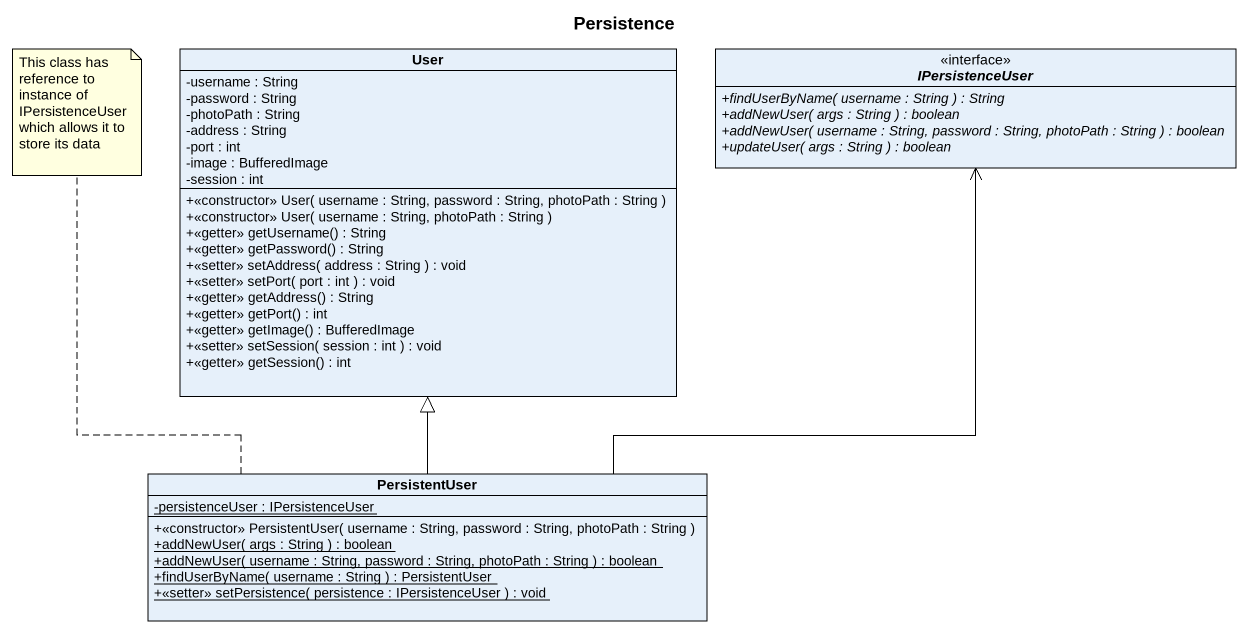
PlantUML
@startuml
title Persistence
hide circle
hide empty members
skinparam classAttributeIconSize 0
class User {
  -username : String
  -password : String
  -photoPath : String
  -address : String
  -port : int
  -image : BufferedImage
  -session : int
  +<<constructor>> User( username : String, password : String, photoPath : String )
  +<<constructor>> User( username : String, photoPath : String )
  +<<getter>> getUsername() : String
  +<<getter>> getPassword() : String
  +<<setter>> setAddress( address : String ) : void
  +<<setter>> setPort( port : int ) : void
  +<<getter>> getAddress() : String
  +<<getter>> getPort() : int
  +<<getter>> getImage() : BufferedImage
  +<<setter>> setSession( session : int ) : void
  +<<getter>> getSession() : int
}
interface IPersistenceUser {
  {abstract} +findUserByName( username : String ) : String
  {abstract} +addNewUser( args : String ) : boolean
  {abstract} +addNewUser( username : String, password : String, photoPath : String ) : boolean
  {abstract} +updateUser( args : String ) : boolean
}
class PersistentUser {
  {static} -persistenceUser : IPersistenceUser
  +<<constructor>> PersistentUser( username : String, password : String, photoPath : String )
  {static} +addNewUser( args : String ) : boolean
  {static} +addNewUser( username : String, password : String, photoPath : String ) : boolean
  {static} +findUserByName( username : String ) : PersistentUser
  {static} +<<setter>> setPersistence( persistence : IPersistenceUser ) : void
}
PersistentUser -up-|> User
PersistentUser -up-> IPersistenceUser
note top of PersistentUser : This class has reference to instance of IPersistenceUser which allows it to store its data
@enduml
